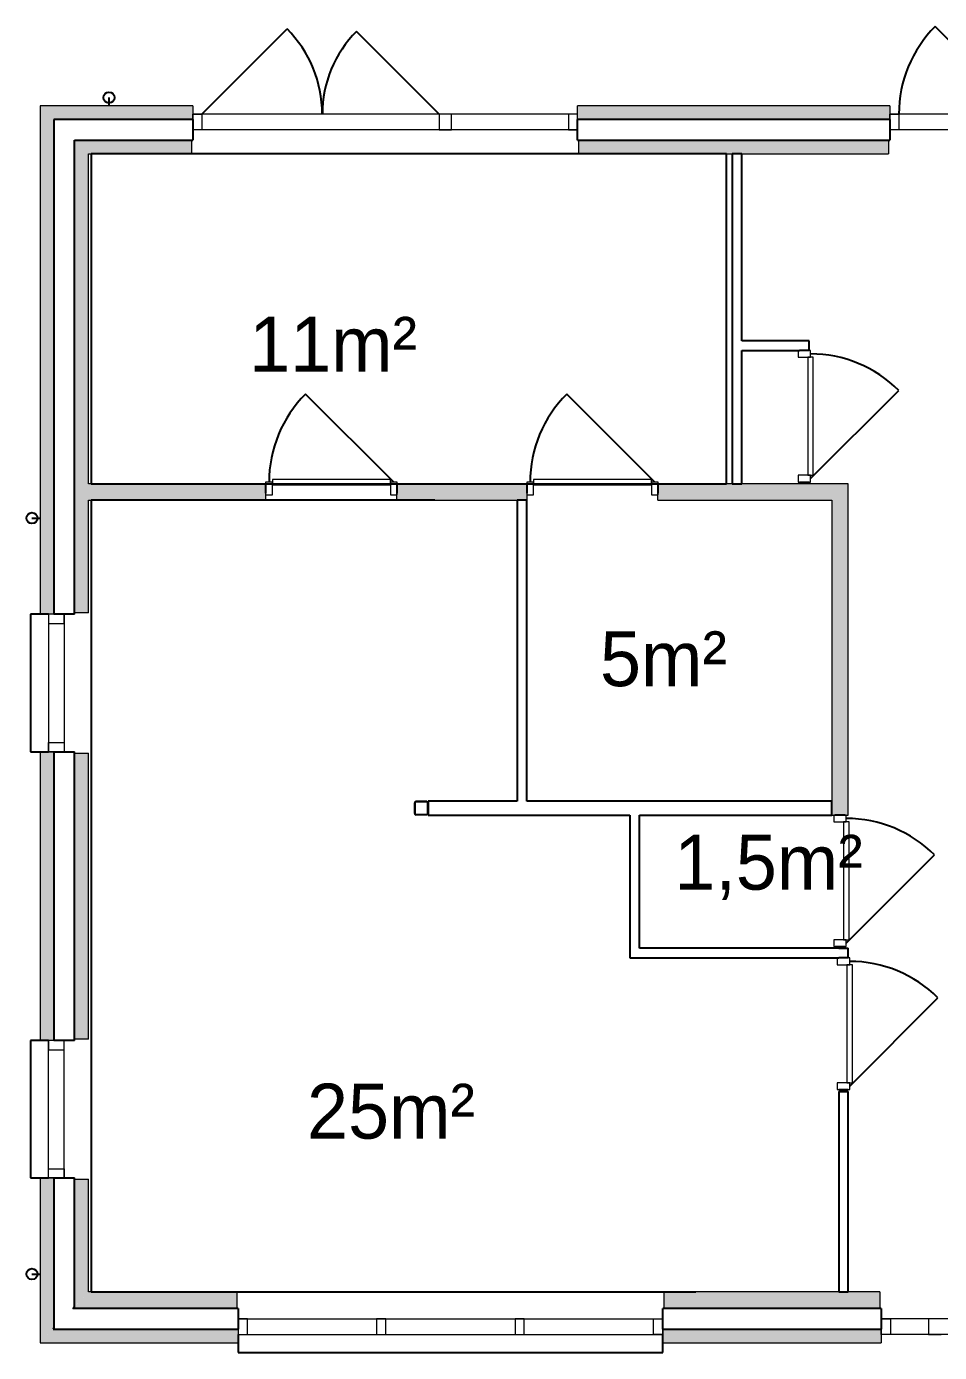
# Model space of a CAD drawing. Header units: millimetres. Extents: x -245 to 49755, y -245 to 41806.
# Drawn here: x 33084 to 34191, y 19450 to 21058 of the extents above; entities that cross this region are included whole.
import ezdxf

# ---------------------------------------------------------------- set-up
doc = ezdxf.new("R2010")
doc.units = ezdxf.units.MM
doc.linetypes.add('PUNKT2_S9', pattern=[1, 0, -1])
doc.layers.add('Slab', color=7, linetype='Continuous', lineweight=50)
doc.layers.add('Standard', color=7, linetype='Continuous', lineweight=25)
doc.styles.add('ARIAL', font='arial.ttf')

msp = doc.modelspace()

# ---------------------------------------------------------------- hatches: boundary and pattern name
at = {"layer": 'Standard', "linetype": 'PUNKT2_S9', "lineweight": 18}
h = msp.add_hatch(color=59, dxfattribs=at)
h.paths.add_polyline_path([(34131.1, 20961.7), (33752.5, 20961.7), (33752.5, 20945.1), (34131.1, 20945.1)])
h.paths.add_polyline_path([(33285.8, 20961.7), (33100.8, 20961.7), (33117.5, 20945.1), (33285.8, 20945.1)])
h.paths.add_polyline_path([(34450.8, 20961.7), (34303.4, 20961.7), (34303.4, 20945.1), (34450.8, 20945.1)])
for color, points in [(59, [(33100.8, 20961.7), (33100.8, 20545.1), (33117.5, 20545.1), (33117.5, 20945.1)]), (9, [(33142.5, 20920.1), (33142.5, 20545.1), (33159.2, 20545.1), (33159.2, 20903.4)]), (9, [(34060.8, 20483.4), (34060.8, 20101.7), (34080.8, 20101.7), (34080.8, 20503.4)])]:
    msp.add_hatch(color=color, dxfattribs=at).paths.add_polyline_path(points)
h = msp.add_hatch(color=9, dxfattribs=at)
h.paths.add_polyline_path([(34129.4, 20920.1), (33754.2, 20920.1), (33754.2, 20903.4), (34129.4, 20903.4)])
h.paths.add_polyline_path([(33284.2, 20903.4), (33284.2, 20920.1), (33142.5, 20920.1), (33159.2, 20903.4)])
h.paths.add_polyline_path([(34305.1, 20903.4), (34450.8, 20903.4), (34467.5, 20920.1), (34305.1, 20920.1)])
h = msp.add_hatch(color=59, dxfattribs=at)
h.paths.add_polyline_path([(33100.8, 20178.4), (33100.8, 19828.4), (33117.5, 19828.4), (33117.5, 20178.4)])
h.paths.add_polyline_path([(33100.8, 19661.7), (33100.8, 19461.7), (33117.5, 19479.4), (33117.5, 19661.7)])
h.paths.add_polyline_path([(33100.8, 20545.1), (33100.8, 20345.1), (33117.5, 20345.1), (33117.5, 20545.1)])
h = msp.add_hatch(color=9, dxfattribs=at)
h.paths.add_polyline_path([(33142.5, 20176.7), (33142.5, 19830.1), (33159.2, 19830.1), (33159.2, 20176.7)])
h.paths.add_polyline_path([(33142.5, 20545.1), (33142.5, 20346.7), (33159.2, 20346.7), (33159.2, 20545.1)])
h.paths.add_polyline_path([(33159.2, 19523.4), (33159.2, 19660.1), (33142.5, 19660.1), (33142.5, 19505.8)])
h = msp.add_hatch(color=9, dxfattribs=at)
h.paths.add_polyline_path([(33159.2, 20483.4), (33374.2, 20483.4), (33374.2, 20503.4), (33159.2, 20503.4)])
h.paths.add_polyline_path([(33690.8, 20483.4), (33690.8, 20503.4), (33533.3, 20503.4), (33533.3, 20483.4)])
h.paths.add_polyline_path([(34080.8, 20503.4), (33850, 20503.4), (33850, 20483.4), (34060.8, 20483.4)])
h = msp.add_hatch(color=9, dxfattribs=at)
h.paths.add_polyline_path([(33857.5, 19503.4), (34119.2, 19503.4), (34119.2, 19523.4), (33857.5, 19523.4)])
h.paths.add_polyline_path([(34417.5, 19523.4), (34417.5, 19503.4), (34492.5, 19503.4), (34492.5, 19523.4)])
h.paths.add_polyline_path([(33339.2, 19523.4), (33159.2, 19523.4), (33140.3, 19503.4), (33339.2, 19503.4)])
h = msp.add_hatch(color=59, dxfattribs=at)
h.paths.add_polyline_path([(33855.8, 19461.7), (34120.8, 19461.7), (34120.8, 19478.4), (33855.8, 19478.4)])
h.paths.add_polyline_path([(34415.8, 19461.7), (34467.5, 19461.7), (34467.5, 19478.4), (34415.8, 19478.4)])
h.paths.add_polyline_path([(33100.8, 19461.7), (33340.8, 19461.7), (33340.8, 19478.4), (33116.6, 19478.4)])

# ---------------------------------------------------------------- linework, layer by layer
at = {"layer": 'Slab', "color": 4, "linetype": 'Continuous', "lineweight": -3}
for p, q in [((33184.2, 20971.7), (33184.2, 20961.7)), ((33090.8, 20461.7), (33100.8, 20461.7)), ((33090.8, 19545.1), (33100.8, 19545.1))]:
    msp.add_line(p, q, dxfattribs=at)
at = {"layer": 'Slab', "color": 30, "linetype": 'Continuous', "lineweight": -3}
for centre in [(33184.2, 20971.7), (33090.8, 20461.7), (33090.8, 19545.1)]:
    msp.add_circle(centre, 6.67, dxfattribs=at)
at = {"layer": 'Standard', "color": 30, "linetype": 'Continuous', "lineweight": -3}
for p, q in [((33297, 20951.7), (33400.1, 21054.9)), ((33584.7, 20951.7), (33484.5, 21051.9))]:
    msp.add_line(p, q, dxfattribs=at)
at = {"layer": 'Standard', "color": 25, "linetype": 'Continuous', "lineweight": -3}
msp.add_line((34292.2, 20951.7), (34186.2, 21057.8), dxfattribs=at)
at = {"layer": 'Standard', "color": 26, "linetype": 'Continuous', "lineweight": 18}
for p, q in [((33285.8, 20961.7), (33100.8, 20961.7)), ((33100.8, 20961.7), (33100.8, 20545.1)), ((33285.8, 20961.7), (33285.8, 20951.7)), ((33285.8, 20951.7), (33285.8, 20945.1)), ((33752.5, 20951.7), (33752.5, 20961.7)), ((34131.1, 20961.7), (33752.5, 20961.7)), ((33752.5, 20945.1), (33752.5, 20951.7)), ((34131.1, 20961.7), (34131.1, 20951.7)), ((34131.1, 20951.7), (34131.1, 20945.1)), ((33117.5, 20945.1), (33285.8, 20945.1)), ((33117.5, 20545.1), (33117.5, 20945.1)), ((33752.5, 20945.1), (34131.1, 20945.1)), ((33100.8, 20545.1), (33100.8, 20345.1)), ((33117.5, 20345.1), (33117.5, 20545.1)), ((33110.8, 20345.1), (33100.8, 20345.1)), ((33117.5, 20345.1), (33110.8, 20345.1)), ((33100.8, 20178.4), (33110.8, 20178.4)), ((33100.8, 20178.4), (33100.8, 19828.4)), ((33110.8, 20178.4), (33117.5, 20178.4)), ((33117.5, 19828.4), (33117.5, 20178.4)), ((33110.8, 19828.4), (33100.8, 19828.4)), ((33117.5, 19828.4), (33110.8, 19828.4)), ((33100.8, 19661.7), (33110.8, 19661.7)), ((33100.8, 19661.7), (33100.8, 19461.7)), ((33110.8, 19661.7), (33117.5, 19661.7)), ((33117.5, 19479.4), (33117.5, 19661.7)), ((33116.6, 19478.4), (33117.5, 19479.4)), ((33340.8, 19478.4), (33116.6, 19478.4)), ((33340.8, 19478.4), (33340.8, 19471.7)), ((33340.8, 19471.7), (33340.8, 19461.7)), ((33855.8, 19471.7), (33855.8, 19478.4)), ((34120.8, 19478.4), (33855.8, 19478.4)), ((33855.8, 19461.7), (33855.8, 19471.7)), ((34120.8, 19478.4), (34120.8, 19471.7)), ((34120.8, 19471.7), (34120.8, 19461.7)), ((33100.8, 19461.7), (33340.8, 19461.7)), ((33855.8, 19461.7), (34120.8, 19461.7))]:
    msp.add_line(p, q, dxfattribs=at)
at = {"layer": 'Standard', "color": 2, "linetype": 'Continuous', "lineweight": 18}
for p, q in [((33285.8, 20951.7), (33297, 20951.7)), ((33285.8, 20932.7), (33285.8, 20951.7)), ((33752.5, 20951.7), (33285.8, 20951.7)), ((33297, 20951.7), (33297, 20932.7)), ((33599.7, 20951.7), (33584.7, 20951.7)), ((33584.7, 20951.7), (33584.7, 20932.7)), ((33599.7, 20932.7), (33599.7, 20951.7)), ((33752.5, 20951.7), (33741.3, 20951.7)), ((33741.3, 20951.7), (33741.3, 20932.7)), ((33752.5, 20932.7), (33752.5, 20951.7)), ((34131.1, 20951.7), (34142.2, 20951.7)), ((34131.1, 20932.7), (34131.1, 20951.7)), ((34303.4, 20951.7), (34131.1, 20951.7)), ((34142.2, 20951.7), (34142.2, 20932.7)), ((33297, 20932.7), (33285.8, 20932.7)), ((33752.5, 20932.7), (33285.8, 20932.7)), ((33584.7, 20932.7), (33599.7, 20932.7)), ((33741.3, 20932.7), (33752.5, 20932.7)), ((34142.2, 20932.7), (34131.1, 20932.7)), ((34303.4, 20932.7), (34131.1, 20932.7)), ((33110.8, 20345.1), (33110.8, 20333.9)), ((33129.8, 20345.1), (33110.8, 20345.1)), ((33110.8, 20345.1), (33110.8, 20178.4)), ((33129.8, 20333.9), (33129.8, 20345.1)), ((33129.8, 20345.1), (33129.8, 20178.4)), ((33110.8, 20333.9), (33129.8, 20333.9)), ((33110.8, 20178.4), (33110.8, 20189.6)), ((33110.8, 20189.6), (33129.8, 20189.6)), ((33129.8, 20178.4), (33110.8, 20178.4)), ((33129.8, 20189.6), (33129.8, 20178.4)), ((33554.5, 20116.7), (33554.5, 20103.4)), ((33555.4, 20116.7), (33555.4, 20103.4)), ((33569.5, 20118.4), (33556.2, 20118.4)), ((33556.2, 20117.6), (33569.5, 20117.6)), ((33570.4, 20103.4), (33570.4, 20116.7)), ((33571.2, 20103.4), (33571.2, 20116.7)), ((33556.2, 20102.6), (33569.5, 20102.6)), ((33569.5, 20101.7), (33556.2, 20101.7)), ((33110.8, 19828.4), (33110.8, 19817.2)), ((33129.8, 19828.4), (33110.8, 19828.4)), ((33110.8, 19661.7), (33110.8, 19828.4)), ((33129.8, 19817.2), (33129.8, 19828.4)), ((33129.8, 19661.7), (33129.8, 19828.4)), ((33110.8, 19817.2), (33129.8, 19817.2)), ((33110.8, 19661.7), (33110.8, 19672.9)), ((33110.8, 19672.9), (33129.8, 19672.9)), ((33129.8, 19672.9), (33129.8, 19661.7)), ((33129.8, 19661.7), (33110.8, 19661.7)), ((33352, 19490.7), (33340.8, 19490.7)), ((33340.8, 19490.7), (33340.8, 19471.7)), ((33340.8, 19490.7), (33855.8, 19490.7)), ((33352, 19471.7), (33352, 19490.7)), ((33519.9, 19490.7), (33508.8, 19490.7)), ((33508.8, 19490.7), (33508.8, 19471.7)), ((33519.9, 19471.7), (33519.9, 19490.7)), ((33687.9, 19490.7), (33676.7, 19490.7)), ((33676.7, 19490.7), (33676.7, 19471.7)), ((33687.9, 19471.7), (33687.9, 19490.7)), ((33844.7, 19471.7), (33844.7, 19490.7)), ((33844.7, 19490.7), (33855.8, 19490.7)), ((33855.8, 19490.7), (33855.8, 19471.7)), ((34120.8, 19490.7), (34132, 19490.7)), ((34120.8, 19471.7), (34120.8, 19490.7)), ((34415.8, 19490.7), (34120.8, 19490.7)), ((34132, 19490.7), (34132, 19471.7)), ((34193.3, 19490.7), (34178.3, 19490.7)), ((34178.3, 19490.7), (34178.3, 19471.7)), ((33340.8, 19471.7), (33352, 19471.7)), ((33340.8, 19471.7), (33855.8, 19471.7)), ((33508.8, 19471.7), (33519.9, 19471.7)), ((33676.7, 19471.7), (33687.9, 19471.7)), ((33855.8, 19471.7), (33844.7, 19471.7)), ((34132, 19471.7), (34120.8, 19471.7)), ((34415.8, 19471.7), (34120.8, 19471.7)), ((34178.3, 19471.7), (34193.3, 19471.7))]:
    msp.add_line(p, q, dxfattribs=at)
at = {"layer": 'Standard', "color": 7, "linetype": 'Continuous', "lineweight": -3}
for p, q in [((33285.8, 20945.1), (33117.5, 20945.1)), ((33117.5, 20945.1), (33117.5, 20545.1)), ((33285.8, 20945.1), (33285.8, 20939.2)), ((34131.1, 20945.1), (33752.5, 20945.1)), ((33752.5, 20939.2), (33752.5, 20945.1)), ((34131.1, 20945.1), (34131.1, 20939.2)), ((33162.5, 20903.4), (33162.5, 20503.4)), ((33933.3, 20903.4), (33162.5, 20903.4)), ((33933.3, 20503.4), (33933.3, 20903.4)), ((33117.5, 20545.1), (33117.5, 20345.1)), ((33162.5, 20503.4), (33933.3, 20503.4)), ((33579.2, 20483.4), (33162.5, 20483.4)), ((33162.5, 20483.4), (33162.5, 19523.4)), ((33123.3, 20345.1), (33117.5, 20345.1)), ((33117.5, 20178.4), (33117.5, 19828.4)), ((33117.5, 20178.4), (33123.3, 20178.4)), ((33123.3, 19828.4), (33117.5, 19828.4)), ((33117.5, 19661.7), (33117.5, 19479.4)), ((33117.5, 19661.7), (33123.3, 19661.7)), ((33162.5, 19523.4), (33895.8, 19523.4)), ((33117.5, 19479.4), (33116.6, 19478.4)), ((33116.6, 19478.4), (33340.8, 19478.4)), ((33340.8, 19484.2), (33340.8, 19478.4)), ((33855.8, 19478.4), (33855.8, 19484.2)), ((33855.8, 19478.4), (34120.8, 19478.4)), ((34120.8, 19484.2), (34120.8, 19478.4))]:
    msp.add_line(p, q, dxfattribs=at)
at = {"layer": 'Standard', "color": 51, "linetype": 'Continuous', "lineweight": -3}
for p, q in [((33285.8, 20939.2), (33285.8, 20932.7)), ((33285.8, 20932.7), (33285.8, 20920.1)), ((33752.5, 20932.7), (33752.5, 20939.2)), ((33752.5, 20920.1), (33752.5, 20932.7)), ((34131.1, 20939.2), (34131.1, 20932.7)), ((34131.1, 20932.7), (34131.1, 20920.1)), ((33142.5, 20920.1), (33284.2, 20920.1)), ((33142.5, 20545.1), (33142.5, 20920.1)), ((33284.2, 20920.1), (33285.8, 20920.1)), ((33752.5, 20920.1), (33754.2, 20920.1)), ((33754.2, 20920.1), (34129.4, 20920.1)), ((34129.4, 20920.1), (34131.1, 20920.1)), ((33142.5, 20346.7), (33142.5, 20545.1)), ((33129.8, 20345.1), (33123.3, 20345.1)), ((33142.5, 20345.1), (33129.8, 20345.1)), ((33142.5, 20345.1), (33142.5, 20346.7)), ((33123.3, 20178.4), (33129.8, 20178.4)), ((33129.8, 20178.4), (33142.5, 20178.4)), ((33142.5, 20176.7), (33142.5, 20178.4)), ((33142.5, 19830.1), (33142.5, 20176.7)), ((33129.8, 19828.4), (33123.3, 19828.4)), ((33142.5, 19828.4), (33129.8, 19828.4)), ((33142.5, 19828.4), (33142.5, 19830.1)), ((33123.3, 19661.7), (33129.8, 19661.7)), ((33129.8, 19661.7), (33142.5, 19661.7)), ((33142.5, 19660.1), (33142.5, 19661.7)), ((33142.5, 19505.8), (33142.5, 19660.1)), ((33140.3, 19503.4), (33142.5, 19505.8)), ((33339.2, 19503.4), (33140.3, 19503.4)), ((33340.8, 19503.4), (33339.2, 19503.4)), ((33340.8, 19503.4), (33340.8, 19490.7)), ((33855.8, 19490.7), (33855.8, 19503.4)), ((33857.5, 19503.4), (33855.8, 19503.4)), ((34119.2, 19503.4), (33857.5, 19503.4)), ((34120.8, 19503.4), (34119.2, 19503.4)), ((34120.8, 19503.4), (34120.8, 19490.7)), ((33340.8, 19490.7), (33340.8, 19484.2)), ((33855.8, 19484.2), (33855.8, 19490.7)), ((34120.8, 19490.7), (34120.8, 19484.2))]:
    msp.add_line(p, q, dxfattribs=at)
at = {"layer": 'Standard', "color": 253, "linetype": 'Continuous', "lineweight": 18}
for p, q in [((33142.5, 20920.1), (33142.5, 20545.1)), ((33284.2, 20920.1), (33142.5, 20920.1)), ((33284.2, 20920.1), (33284.2, 20903.4)), ((34129.4, 20920.1), (33754.2, 20920.1)), ((33754.2, 20903.4), (33754.2, 20920.1)), ((34129.4, 20920.1), (34129.4, 20903.4)), ((33159.2, 20545.1), (33159.2, 20903.4)), ((33159.2, 20903.4), (33284.2, 20903.4)), ((33754.2, 20903.4), (33940, 20903.4)), ((33940, 20903.4), (33951.7, 20903.4)), ((33951.7, 20903.4), (34129.4, 20903.4)), ((33142.5, 20545.1), (33142.5, 20346.7)), ((33159.2, 20503.4), (33159.2, 20545.1)), ((33374.2, 20503.4), (33159.2, 20503.4)), ((33374.2, 20503.4), (33374.2, 20491.7)), ((33533.3, 20491.7), (33533.3, 20503.4)), ((33690.8, 20503.4), (33533.3, 20503.4)), ((33690.8, 20503.4), (33690.8, 20495.1)), ((33850, 20495.1), (33850, 20503.4)), ((33940, 20503.4), (33850, 20503.4)), ((33951.7, 20503.4), (33940, 20503.4)), ((34021.7, 20503.4), (33951.7, 20503.4)), ((34033.3, 20503.4), (34021.7, 20503.4)), ((34080.8, 20503.4), (34033.3, 20503.4)), ((34080.8, 20101.7), (34080.8, 20503.4)), ((33159.2, 20483.4), (33374.2, 20483.4)), ((33159.2, 20346.7), (33159.2, 20483.4)), ((33374.2, 20491.7), (33374.2, 20483.4)), ((33533.3, 20483.4), (33533.3, 20491.7)), ((33533.3, 20483.4), (33679.2, 20483.4)), ((33679.2, 20483.4), (33690.8, 20483.4)), ((33690.8, 20495.1), (33690.8, 20483.4)), ((33850, 20483.4), (33850, 20495.1)), ((33850, 20483.4), (34060.8, 20483.4)), ((34060.8, 20483.4), (34060.8, 20118.4)), ((33159.2, 20346.7), (33142.5, 20346.7)), ((33142.5, 20176.7), (33142.5, 19830.1)), ((33142.5, 20176.7), (33159.2, 20176.7)), ((33159.2, 19830.1), (33159.2, 20176.7)), ((34060.8, 20118.4), (34060.8, 20101.7)), ((34060.8, 20101.7), (34069.2, 20101.7)), ((34069.2, 20101.7), (34080.8, 20101.7)), ((33159.2, 19830.1), (33142.5, 19830.1)), ((33142.5, 19660.1), (33142.5, 19505.8)), ((33142.5, 19660.1), (33159.2, 19660.1)), ((33159.2, 19523.4), (33159.2, 19660.1)), ((33339.2, 19523.4), (33159.2, 19523.4)), ((33339.2, 19523.4), (33339.2, 19503.4)), ((34069.2, 19523.4), (33857.5, 19523.4)), ((33857.5, 19503.4), (33857.5, 19523.4)), ((34080.8, 19523.4), (34069.2, 19523.4)), ((34119.2, 19523.4), (34080.8, 19523.4)), ((34119.2, 19523.4), (34119.2, 19503.4)), ((33142.5, 19505.8), (33140.3, 19503.4)), ((33140.3, 19503.4), (33339.2, 19503.4)), ((33857.5, 19503.4), (34119.2, 19503.4))]:
    msp.add_line(p, q, dxfattribs=at)
at = {"layer": 'Standard', "color": 255, "linetype": 'Continuous', "lineweight": -3}
for p, q in [((33951.7, 20903.4), (33940, 20903.4)), ((33940, 20903.4), (33940, 20503.4)), ((33951.7, 20676.7), (33951.7, 20903.4)), ((34033.3, 20676.7), (33951.7, 20676.7)), ((34033.3, 20665.1), (34033.3, 20676.7)), ((33951.7, 20503.4), (33951.7, 20665.1)), ((33951.7, 20665.1), (34021.7, 20665.1)), ((34033.3, 20665.1), (34021.7, 20665.1)), ((34033.2, 20665.1), (34021.7, 20665.1)), ((33529.6, 20505.2), (33422.6, 20612.2)), ((33846.3, 20505.2), (33739.3, 20612.2)), ((34035, 20509.6), (34142, 20616.6)), ((33374.2, 20503.4), (33374.2, 20491.8)), ((33533.7, 20491.8), (33533.7, 20503.4)), ((33690.8, 20503.4), (33690.8, 20491.8)), ((33850.4, 20491.8), (33850.4, 20503.4)), ((33940, 20503.4), (33951.7, 20503.4)), ((34021.7, 20505.5), (34033.2, 20505.5)), ((33690.8, 20483.4), (33679.2, 20483.4)), ((33679.2, 20483.4), (33679.2, 20118.4)), ((33690.8, 20118.4), (33690.8, 20483.4)), ((33679.2, 20118.4), (33571.2, 20118.4)), ((33571.2, 20118.4), (33571.2, 20101.7)), ((34060.8, 20118.4), (33690.8, 20118.4)), ((34060.8, 20101.7), (34060.8, 20118.4)), ((33571.2, 20101.7), (33815.8, 20101.7)), ((33815.8, 20101.7), (33815.8, 19928.4)), ((33827.5, 20101.7), (34060.8, 20101.7)), ((33827.5, 19940.1), (33827.5, 20101.7)), ((34076.6, 20101.7), (34065, 20101.7)), ((34078.4, 19946.3), (34185.4, 20053.3)), ((34069.2, 19940.1), (33827.5, 19940.1)), ((34065, 19942.2), (34076.6, 19942.2)), ((34069.2, 19940.1), (34080.8, 19940.1)), ((34080.8, 19928.4), (34080.8, 19940.1)), ((33815.8, 19928.4), (34069.2, 19928.4)), ((34080.8, 19928.4), (34069.2, 19928.4)), ((34080.7, 19928.4), (34069.2, 19928.4)), ((34082.5, 19773), (34189.5, 19880)), ((34069.2, 19768.8), (34080.7, 19768.8)), ((34069.2, 19766.7), (34080.8, 19766.7)), ((34069.2, 19766.7), (34069.2, 19523.4)), ((34080.8, 19523.4), (34080.8, 19766.7)), ((34069.2, 19523.4), (34080.8, 19523.4))]:
    msp.add_line(p, q, dxfattribs=at)
at = {"layer": 'Standard', "color": 131, "linetype": 'Continuous', "lineweight": 18}
for p, q in [((34035, 20665.1), (34019.9, 20665.1)), ((34019.9, 20665.1), (34019.9, 20656.8)), ((34035, 20656.8), (34035, 20665.1)), ((34019.9, 20656.8), (34035, 20656.8)), ((34038.3, 20656.8), (34031.7, 20656.8)), ((34031.7, 20656.8), (34031.7, 20513.8)), ((34038.3, 20513.8), (34038.3, 20656.8)), ((33382.4, 20505.2), (33374.2, 20505.2)), ((33374.2, 20505.2), (33374.2, 20490)), ((33525.5, 20508.5), (33382.4, 20508.5)), ((33382.4, 20508.5), (33382.4, 20501.9)), ((33382.4, 20490), (33382.4, 20505.2)), ((33382.4, 20501.9), (33525.5, 20501.9)), ((33525.5, 20501.9), (33525.5, 20508.5)), ((33533.7, 20505.2), (33525.5, 20505.2)), ((33525.5, 20505.2), (33525.5, 20490)), ((33533.7, 20490), (33533.7, 20505.2)), ((33699.1, 20505.2), (33690.8, 20505.2)), ((33690.8, 20505.2), (33690.8, 20490)), ((33842.1, 20508.5), (33699.1, 20508.5)), ((33699.1, 20508.5), (33699.1, 20501.9)), ((33699.1, 20490), (33699.1, 20505.2)), ((33699.1, 20501.9), (33842.1, 20501.9)), ((33842.1, 20501.9), (33842.1, 20508.5)), ((33850.4, 20505.2), (33842.1, 20505.2)), ((33842.1, 20505.2), (33842.1, 20490)), ((33850.4, 20490), (33850.4, 20505.2)), ((34035, 20513.8), (34019.9, 20513.8)), ((34019.9, 20513.8), (34019.9, 20505.5)), ((34019.9, 20505.5), (34035, 20505.5)), ((34031.7, 20513.8), (34038.3, 20513.8)), ((34035, 20505.5), (34035, 20513.8)), ((33374.2, 20490), (33382.4, 20490)), ((33525.5, 20490), (33533.7, 20490)), ((33690.8, 20490), (33699.1, 20490)), ((33842.1, 20490), (33850.4, 20490)), ((34078.4, 20101.7), (34063.2, 20101.7)), ((34063.2, 20101.7), (34063.2, 20093.5)), ((34078.4, 20093.5), (34078.4, 20101.7)), ((34063.2, 20093.5), (34078.4, 20093.5)), ((34081.7, 20093.5), (34075.1, 20093.5)), ((34075.1, 20093.5), (34075.1, 19950.4)), ((34081.7, 19950.4), (34081.7, 20093.5)), ((34078.4, 19950.4), (34063.2, 19950.4)), ((34063.2, 19950.4), (34063.2, 19942.2)), ((34063.2, 19942.2), (34078.4, 19942.2)), ((34075.1, 19950.4), (34081.7, 19950.4)), ((34078.4, 19942.2), (34078.4, 19950.4)), ((34082.5, 19928.4), (34067.4, 19928.4)), ((34067.4, 19928.4), (34067.4, 19920.1)), ((34067.4, 19920.1), (34082.5, 19920.1)), ((34085.8, 19920.1), (34079.2, 19920.1)), ((34079.2, 19920.1), (34079.2, 19777.1)), ((34082.5, 19920.1), (34082.5, 19928.4)), ((34085.8, 19777.1), (34085.8, 19920.1)), ((34082.5, 19777.1), (34067.4, 19777.1)), ((34067.4, 19777.1), (34067.4, 19768.8)), ((34079.2, 19777.1), (34085.8, 19777.1)), ((34082.5, 19768.8), (34082.5, 19777.1)), ((34067.4, 19768.8), (34082.5, 19768.8))]:
    msp.add_line(p, q, dxfattribs=at)
at = {"layer": 'Standard', "color": 117, "linetype": 'Continuous', "lineweight": -3}
for p, q in [((33089.2, 20345.1), (33089.2, 20178.4)), ((33110.8, 20345.1), (33089.2, 20345.1)), ((33089.2, 20178.4), (33110.8, 20178.4)), ((33089.2, 19828.4), (33089.2, 19661.7)), ((33110.8, 19828.4), (33089.2, 19828.4)), ((33089.2, 19661.7), (33110.8, 19661.7)), ((33340.8, 19471.7), (33340.8, 19450.1)), ((33855.8, 19450.1), (33855.8, 19471.7)), ((33340.8, 19450.1), (33855.8, 19450.1))]:
    msp.add_line(p, q, dxfattribs=at)
at = {"layer": 'Standard', "color": 30, "linetype": 'Continuous', "lineweight": -3}
for centre, radius, start, end in [((33297, 20951.7), 145.8, 0, 45), ((33584.7, 20951.7), 141.7, 135, 180)]:
    msp.add_arc(centre, radius, start, end, dxfattribs=at)
at = {"layer": 'Standard', "color": 25, "linetype": 'Continuous', "lineweight": -3}
msp.add_arc((34292.2, 20951.7), 150, 135, 180, dxfattribs=at)
at = {"layer": 'Standard', "color": 255, "linetype": 'Continuous', "lineweight": -3}
for centre, start, end in [((34035, 20509.6), 45, 90), ((33529.6, 20505.2), 135, 180), ((33846.3, 20505.2), 135, 180), ((34078.4, 19946.3), 45, 90), ((34082.5, 19773), 45, 90)]:
    msp.add_arc(centre, 151.3, start, end, dxfattribs=at)
at = {"layer": 'Standard', "color": 2, "linetype": 'Continuous', "lineweight": 18}
for centre, radius, start, end in [((33556.2, 20116.7), 1.67, 89.9999, 180), ((33556.2, 20116.7), 0.833, 90, 180), ((33569.5, 20116.7), 1.67, 0, 89.9999), ((33569.5, 20116.7), 0.833, 0, 90), ((33556.2, 20103.4), 1.67, 180, 270.0001), ((33556.2, 20103.4), 0.833, 180, 270), ((33569.5, 20103.4), 0.833, 270, 0), ((33569.5, 20103.4), 1.67, 270.0001, 0)]:
    msp.add_arc(centre, radius, start, end, dxfattribs=at)

# ---------------------------------------------------------------- texts
at = {"layer": 'Standard', "color": 7, "linetype": 'Continuous', "lineweight": -3, "char_height": 66.667, "width": 400.944, "attachment_point": 7, "style": 'ARIAL'}
for s, insert in [('{\\W0.96;11m²}', (33354.2, 20639.2)), ('{\\W0.96;5m²}', (33779.7, 20257)), ('{\\W0.96;1,5m²}', (33869.9, 19998.8)), ('{\\W0.96;25m²}', (33424.4, 19708.4))]:
    msp.add_mtext(s, dxfattribs=dict(at, insert=insert))

doc.saveas('drawing.dxf')
